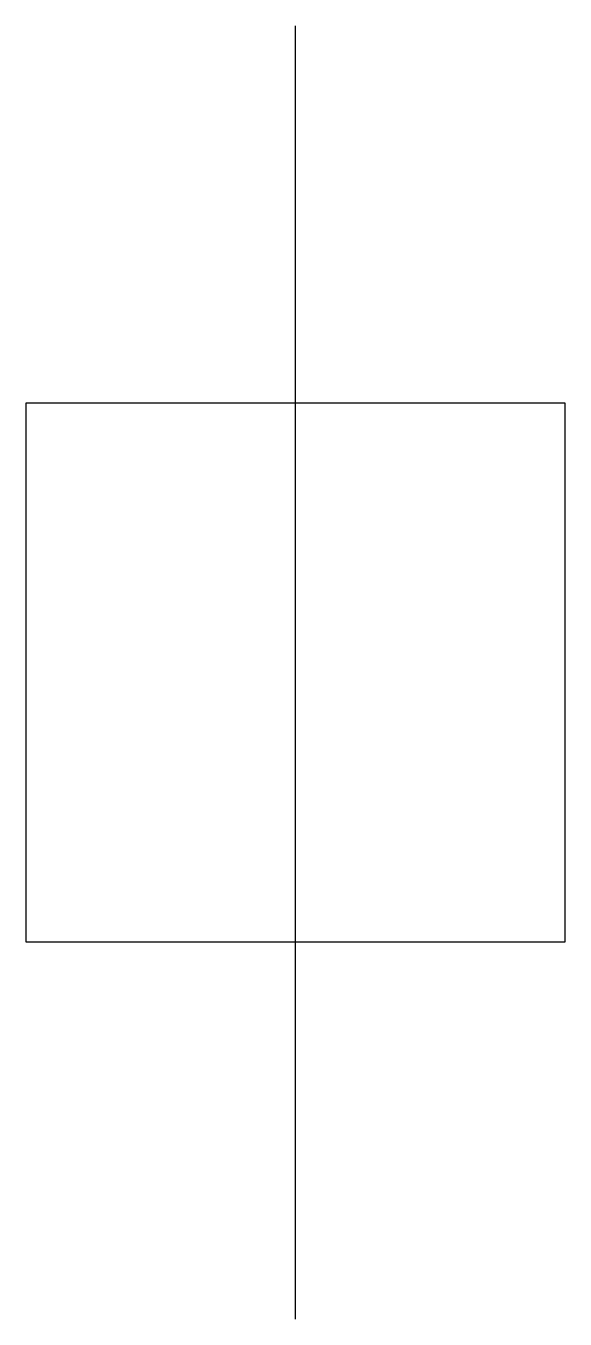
# Model space of a CAD drawing. Extents: x -1.25 to 1.25, y -3 to 3.
import ezdxf

# ---------------------------------------------------------------- set-up
doc = ezdxf.new("R2010")
doc.units = 0

msp = doc.modelspace()

# ---------------------------------------------------------------- linework, layer by layer
msp.add_line((0, -3), (0, 3))
at = {"flags": 128}
msp.add_lwpolyline([(-1.25, -1.25), (1.25, -1.25), (1.25, 1.25), (-1.25, 1.25)], close=True, dxfattribs=at)

doc.saveas('drawing.dxf')
